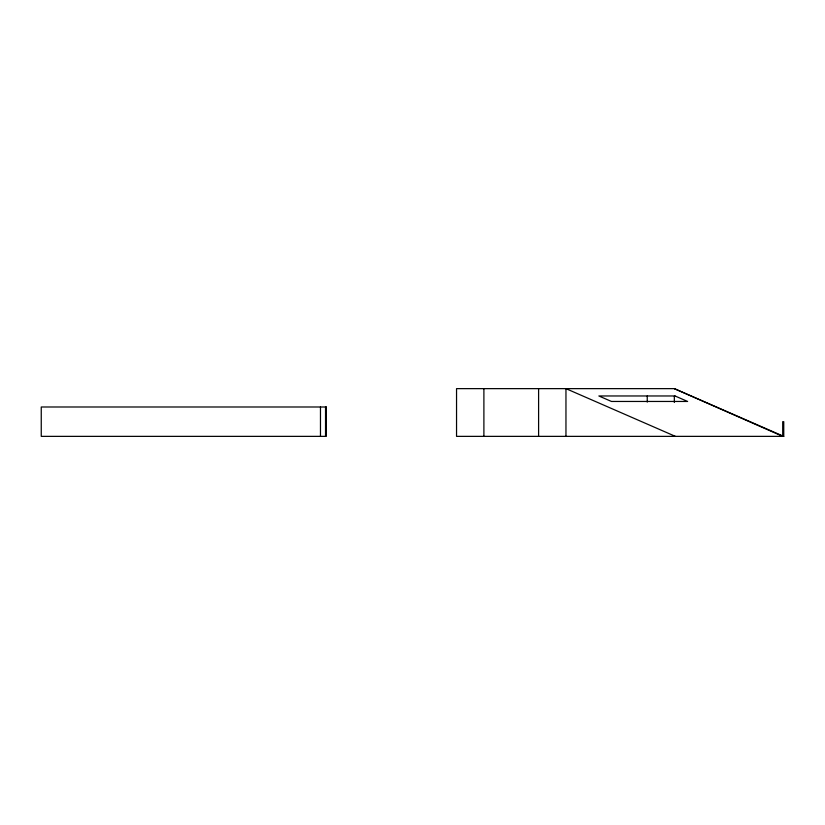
<?xml version="1.0" encoding="UTF-8"?>
<svg xmlns="http://www.w3.org/2000/svg" width="825" height="825" viewBox="0 0 825 825"><rect width="100%" height="100%" fill="white"/><g stroke="black" fill="none" stroke-linecap="round" stroke-linejoin="round"><path stroke-width="1.24" d="M674.334 388.637L456.545 388.637L456.545 436.363L783.75 436.363L783.75 421.678L782.708 421.678L782.708 436.363L674.334 388.637L783.75 436.363M675.376 436.363L565.96 388.637L565.96 436.363M674.334 396.175L674.334 402.456M647.243 395.979L647.243 402.095M538.601 388.637L538.601 436.363M483.893 388.637L483.893 436.363M325.535 406.993L325.535 436.363M320.471 406.993L320.471 436.363M675.025 395.969L598.857 395.969L611.459 401.455L687.617 401.455L675.025 395.969M326.287 406.993L41.25 406.993L41.25 436.363L326.287 436.363L326.287 406.993"/></g></svg>
